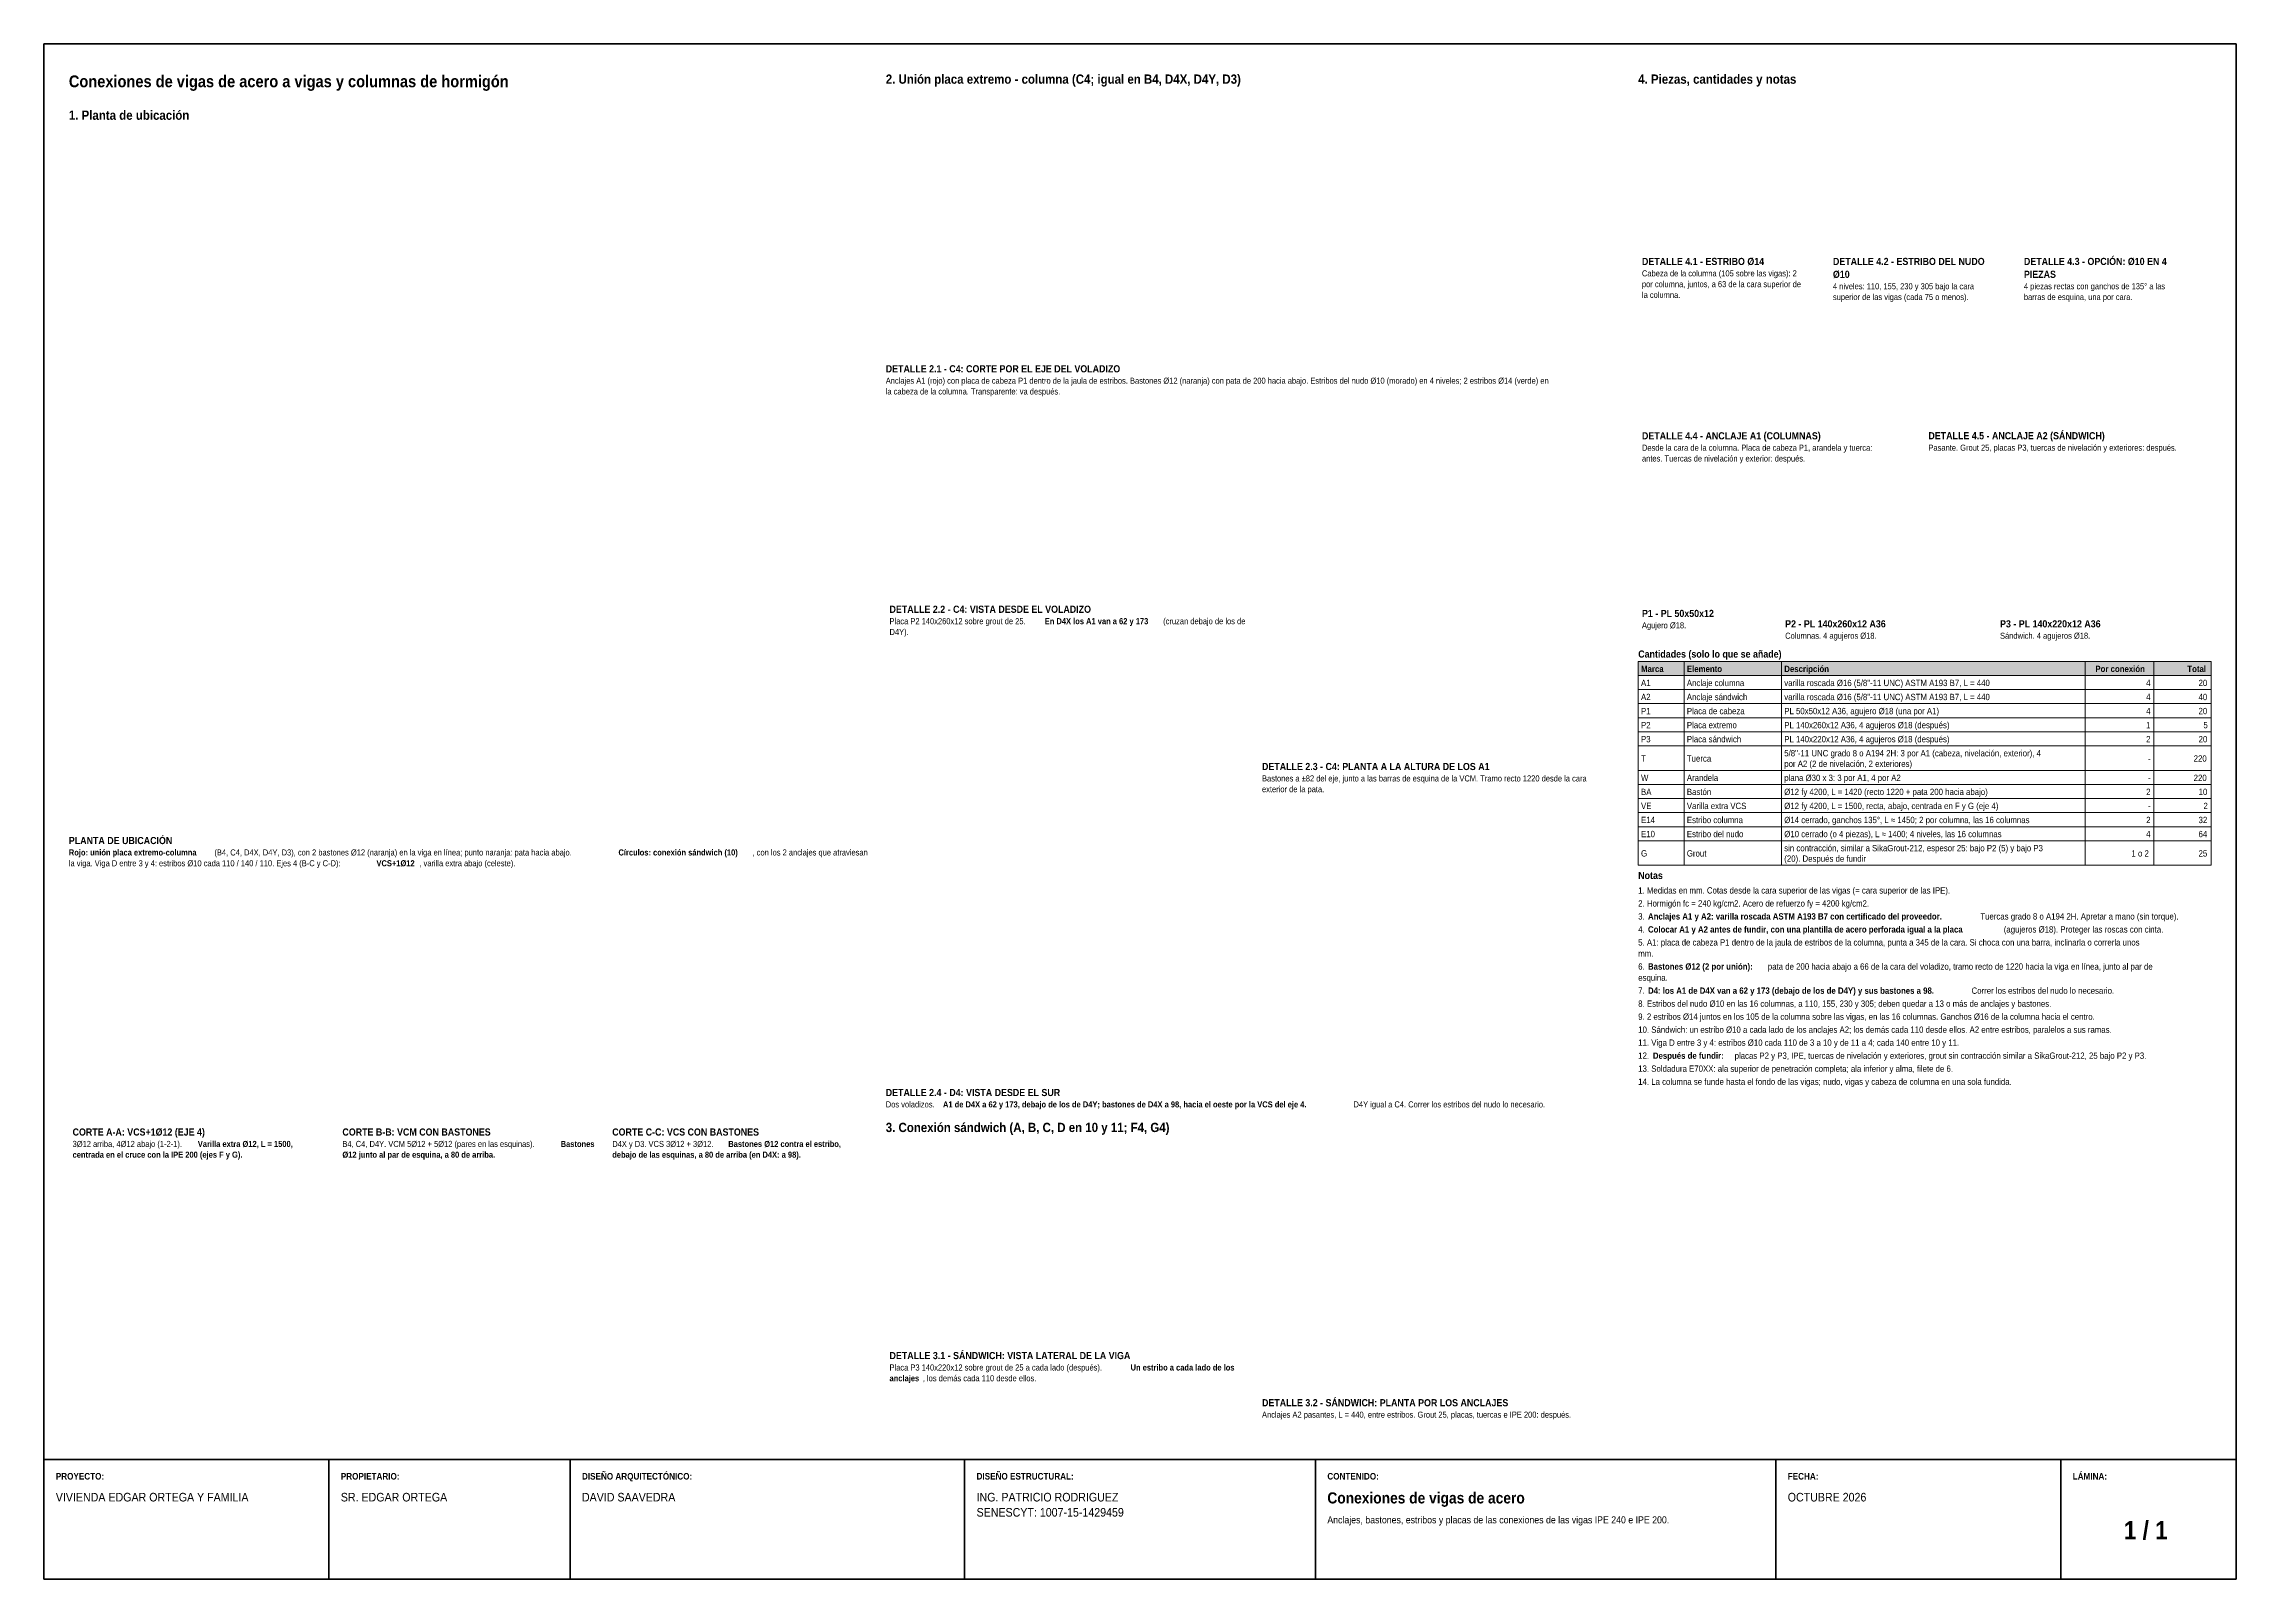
# Model space of a CAD drawing. Header units: millimetres. Extents: x 8 to 833, y 8 to 586.
import ezdxf

# ---------------------------------------------------------------- set-up
doc = ezdxf.new("R2010")
doc.units = ezdxf.units.MM
for name, color, linetype, lineweight, true_color in [('LAMINA_FONDO', 7, 'Continuous', 5, 0xe6e6e6), ('LAMINA_MARCO', 49, 'Continuous', 40, 0x222222), ('LAMINA_TABLAS', 49, 'Continuous', 15, 0x222222), ('LAMINA_TEXTO', 19, 'Continuous', 9, 0x111111)]:
    doc.layers.add(name, color=color, linetype=linetype, lineweight=lineweight, true_color=true_color)
doc.styles.add('ESTANDAR', font='arial.ttf')
doc.styles.add('NEGRITA', font='arialbd.ttf')

msp = doc.modelspace()

# ---------------------------------------------------------------- hatches: boundary and pattern name
at = {"layer": 'LAMINA_FONDO', "true_color": 0xe6e6e6}
msp.add_hatch(color=7, dxfattribs=at).paths.add_polyline_path([(607.98, 353.47), (823.59, 353.47), (823.59, 348.18), (607.98, 348.18)])

# ---------------------------------------------------------------- linework, layer by layer
at = {"layer": 'LAMINA_MARCO'}
for p, q in [((833, 586), (8, 586)), ((8, 586), (8, 8)), ((833, 8), (833, 586)), ((8, 53), (833, 53)), ((115.25, 8), (115.25, 53)), ((206, 8), (206, 53)), ((354.5, 8), (354.5, 53)), ((486.5, 8), (486.5, 53)), ((659.75, 8), (659.75, 53)), ((767, 8), (767, 53)), ((8, 8), (833, 8))]:
    msp.add_line(p, q, dxfattribs=at)
at = {"layer": 'LAMINA_TABLAS', "lineweight": 15}
for p, q in [((607.98, 353.47), (823.59, 353.47)), ((607.98, 276.74), (607.98, 353.47)), ((607.98, 348.18), (823.59, 348.18)), ((625.23, 276.74), (625.23, 353.47)), ((661.88, 276.74), (661.88, 353.47)), ((776.16, 276.74), (776.16, 353.47)), ((802.03, 276.74), (802.03, 353.47)), ((823.59, 276.74), (823.59, 353.47)), ((607.98, 342.89), (823.59, 342.89)), ((607.98, 337.6), (823.59, 337.6)), ((607.98, 332.3), (823.59, 332.3)), ((607.98, 327.01), (823.59, 327.01)), ((607.98, 321.72), (823.59, 321.72)), ((607.98, 312.46), (823.59, 312.46)), ((607.98, 307.17), (823.59, 307.17)), ((607.98, 301.88), (823.59, 301.88)), ((607.98, 296.59), (823.59, 296.59)), ((607.98, 291.29), (823.59, 291.29)), ((607.98, 286), (823.59, 286)), ((607.98, 276.74), (823.59, 276.74))]:
    msp.add_line(p, q, dxfattribs=at)

# ---------------------------------------------------------------- texts
at = {"layer": 'LAMINA_TEXTO', "color": 250, "true_color": 0x000000, "width": 0.885}
for s, height, style, p in [('Conexiones de vigas de acero a vigas y columnas de hormigón', 4.445, 'NEGRITA', (17.41, 569.65)), ('2. Unión placa extremo - columna (C4; igual en B4, D4X, D4Y, D3)', 3.4925, 'NEGRITA', (324.83, 570.97)), ('4. Piezas, cantidades y notas', 3.4925, 'NEGRITA', (607.98, 570.97)), ('1. Planta de ubicación', 3.4925, 'NEGRITA', (17.41, 557.39)), ('DETALLE 4.1 - ESTRIBO Ø14', 2.6987, 'NEGRITA', (609.39, 502.73)), ('DETALLE 4.2 - ESTRIBO DEL NUDO', 2.6987, 'NEGRITA', (681.26, 502.73)), ('DETALLE 4.3 - OPCIÓN: Ø10 EN 4', 2.6987, 'NEGRITA', (753.13, 502.73)), ('Cabeza de la columna (105 sobre las vigas): 2', 2.286, 'ESTANDAR', (609.39, 498.45)), ('por columna, juntos, a 63 de la cara superior de', 2.286, 'ESTANDAR', (609.39, 494.39)), ('4 niveles: 110, 155, 230 y 305 bajo la cara', 2.286, 'ESTANDAR', (681.26, 493.6)), ('Ø10', 2.699, 'NEGRITA', (681.26, 497.88)), ('4 piezas rectas con ganchos de 135° a las', 2.286, 'ESTANDAR', (753.13, 493.6)), ('PIEZAS', 2.699, 'NEGRITA', (753.13, 497.88)), ('la columna.', 2.286, 'ESTANDAR', (609.39, 490.34)), ('superior de las vigas (cada 75 o menos).', 2.286, 'ESTANDAR', (681.26, 489.54)), ('barras de esquina, una por cara.', 2.286, 'ESTANDAR', (753.13, 489.54)), ('DETALLE 2.1 - C4: CORTE POR EL EJE DEL VOLADIZO', 2.6987, 'NEGRITA', (324.83, 462.32)), ('Anclajes A1 (rojo) con placa de cabeza P1 dentro de la jaula de estribos. Bastones Ø12 (naranja) con pata de 200 hacia abajo. Estribos del nudo Ø10 (morado) en 4 niveles; 2 estribos Ø14 (verde) en', 2.286, 'ESTANDAR', (324.83, 458.04)), ('la cabeza de la columna. Transparente: va después.', 2.286, 'ESTANDAR', (324.83, 453.99)), ('DETALLE 4.4 - ANCLAJE A1 (COLUMNAS)', 2.6987, 'NEGRITA', (609.39, 437.09)), ('DETALLE 4.5 - ANCLAJE A2 (SÁNDWICH)', 2.6987, 'NEGRITA', (717.2, 437.11)), ('antes. Tuercas de nivelación y exterior: después.', 2.286, 'ESTANDAR', (609.39, 428.76)), ('Desde la cara de la columna. Placa de cabeza P1, arandela y tuerca:', 2.286, 'ESTANDAR', (609.39, 432.81)), ('Pasante. Grout 25, placas P3, tuercas de nivelación y exteriores: después.', 2.286, 'ESTANDAR', (717.2, 432.83)), ('DETALLE 2.2 - C4: VISTA DESDE EL VOLADIZO', 2.6987, 'NEGRITA', (326.24, 371.79)), ('P1 - PL 50x50x12', 2.6987, 'NEGRITA', (609.39, 370.22)), ('Placa P2 140x260x12 sobre grout de 25.', 2.286, 'ESTANDAR', (326.24, 367.51)), ('D4Y).', 2.286, 'ESTANDAR', (326.24, 363.45)), ('En D4X los A1 van a 62 y 173', 2.286, 'NEGRITA', (384.66, 367.51)), (' (cruzan debajo de los de', 2.286, 'ESTANDAR', (428.43, 367.51)), ('Agujero Ø18.', 2.286, 'ESTANDAR', (609.39, 365.95)), ('Columnas. 4 agujeros Ø18.', 2.286, 'ESTANDAR', (663.29, 362.03)), ('P2 - PL 140x260x12 A36', 2.6987, 'NEGRITA', (663.29, 366.3)), ('Sándwich. 4 agujeros Ø18.', 2.286, 'ESTANDAR', (744.15, 362.03)), ('P3 - PL 140x220x12 A36', 2.6987, 'NEGRITA', (744.15, 366.3)), ('Cantidades (solo lo que se añade)', 2.6987, 'NEGRITA', (607.98, 354.93)), ('A1', 2.381, 'ESTANDAR', (609.04, 344.21)), ('Marca', 2.381, 'NEGRITA', (609.04, 349.5)), ('Anclaje columna', 2.3812, 'ESTANDAR', (626.29, 344.21)), ('Elemento', 2.381, 'NEGRITA', (626.29, 349.5)), ('varilla roscada Ø16 (5/8"-11 UNC) ASTM A193 B7, L = 440', 2.3812, 'ESTANDAR', (662.94, 344.21)), ('Descripción', 2.3812, 'NEGRITA', (662.94, 349.5)), ('Por conexión', 2.3812, 'NEGRITA', (780.02, 349.5)), ('4', 2.38, 'ESTANDAR', (799.13, 344.21)), ('Total', 2.381, 'NEGRITA', (814.63, 349.5)), ('20', 2.381, 'ESTANDAR', (818.85, 344.21)), ('A2', 2.381, 'ESTANDAR', (609.04, 338.92)), ('Anclaje sándwich', 2.3812, 'ESTANDAR', (626.29, 338.92)), ('varilla roscada Ø16 (5/8"-11 UNC) ASTM A193 B7, L = 440', 2.3812, 'ESTANDAR', (662.94, 338.92)), ('4', 2.38, 'ESTANDAR', (799.13, 338.92)), ('40', 2.381, 'ESTANDAR', (818.85, 338.92)), ('P1', 2.381, 'ESTANDAR', (609.04, 333.63)), ('P2', 2.381, 'ESTANDAR', (609.04, 328.34)), ('Placa de cabeza', 2.3812, 'ESTANDAR', (626.29, 333.63)), ('Placa extremo', 2.3812, 'ESTANDAR', (626.29, 328.34)), ('PL 50x50x12 A36, agujero Ø18 (una por A1)', 2.3812, 'ESTANDAR', (662.94, 333.63)), ('PL 140x260x12 A36, 4 agujeros Ø18 (después)', 2.3812, 'ESTANDAR', (662.94, 328.34)), ('4', 2.38, 'ESTANDAR', (799.13, 333.63)), ('1', 2.38, 'ESTANDAR', (799.13, 328.34)), ('20', 2.381, 'ESTANDAR', (818.85, 333.63)), ('5', 2.38, 'ESTANDAR', (820.69, 328.34)), ('P3', 2.381, 'ESTANDAR', (609.04, 323.04)), ('Placa sándwich', 2.3812, 'ESTANDAR', (626.29, 323.04)), ('PL 140x220x12 A36, 4 agujeros Ø18 (después)', 2.3812, 'ESTANDAR', (662.94, 323.04)), ('2', 2.38, 'ESTANDAR', (799.13, 323.04)), ('20', 2.381, 'ESTANDAR', (818.85, 323.04)), ('DETALLE 2.3 - C4: PLANTA A LA ALTURA DE LOS A1', 2.6987, 'NEGRITA', (466.41, 312.59)), ('T', 2.38, 'ESTANDAR', (609.04, 315.77)), ('Tuerca', 2.381, 'ESTANDAR', (626.29, 315.77)), ('5/8"-11 UNC grado 8 o A194 2H: 3 por A1 (cabeza, nivelación, exterior), 4', 2.3812, 'ESTANDAR', (662.94, 317.75)), ('por A2 (2 de nivelación, 2 exteriores)', 2.3812, 'ESTANDAR', (662.94, 313.78)), ('-', 2.38, 'ESTANDAR', (799.87, 315.77)), ('220', 2.381, 'ESTANDAR', (817.01, 315.77)), ('exterior de la pata.', 2.286, 'ESTANDAR', (466.41, 304.26)), ('Bastones a ±82 del eje, junto a las barras de esquina de la VCM. Tramo recto 1220 desde la cara', 2.286, 'ESTANDAR', (466.41, 308.31)), ('W', 2.38, 'ESTANDAR', (609.04, 308.49)), ('BA', 2.381, 'ESTANDAR', (609.04, 303.2)), ('Arandela', 2.381, 'ESTANDAR', (626.29, 308.49)), ('Bastón', 2.381, 'ESTANDAR', (626.29, 303.2)), ('Ø12 fy 4200, L = 1420 (recto 1220 + pata 200 hacia abajo)', 2.3812, 'ESTANDAR', (662.94, 303.2)), ('plana Ø30 x 3: 3 por A1, 4 por A2', 2.3812, 'ESTANDAR', (662.94, 308.49)), ('2', 2.38, 'ESTANDAR', (799.13, 303.2)), ('-', 2.38, 'ESTANDAR', (799.87, 308.49)), ('220', 2.381, 'ESTANDAR', (817.01, 308.49)), ('10', 2.381, 'ESTANDAR', (818.85, 303.2)), ('VE', 2.381, 'ESTANDAR', (609.04, 297.91)), ('Varilla extra VCS', 2.3812, 'ESTANDAR', (626.29, 297.91)), ('Ø12 fy 4200, L = 1500, recta, abajo, centrada en F y G (eje 4)', 2.3812, 'ESTANDAR', (662.94, 297.91)), ('-', 2.38, 'ESTANDAR', (799.87, 297.91)), ('2', 2.38, 'ESTANDAR', (820.69, 297.91)), ('E14', 2.381, 'ESTANDAR', (609.04, 292.62)), ('E10', 2.381, 'ESTANDAR', (609.04, 287.33)), ('Estribo columna', 2.3812, 'ESTANDAR', (626.29, 292.62)), ('Estribo del nudo', 2.3812, 'ESTANDAR', (626.29, 287.33)), ('Ø14 cerrado, ganchos 135°, L ≈ 1450; 2 por columna, las 16 columnas', 2.3812, 'ESTANDAR', (662.94, 292.62)), ('Ø10 cerrado (o 4 piezas), L ≈ 1400; 4 niveles, las 16 columnas', 2.3812, 'ESTANDAR', (662.94, 287.33)), ('4', 2.38, 'ESTANDAR', (799.13, 287.33)), ('2', 2.38, 'ESTANDAR', (799.13, 292.62)), ('32', 2.381, 'ESTANDAR', (818.85, 292.62)), ('64', 2.381, 'ESTANDAR', (818.85, 287.33)), ('Rojo: unión placa extremo-columna', 2.286, 'NEGRITA', (17.41, 280.44)), ('PLANTA DE UBICACIÓN', 2.6987, 'NEGRITA', (17.41, 284.72)), (' (B4, C4, D4X, D4Y, D3), con 2 bastones Ø12 (naranja) en la viga en línea; punto naranja: pata hacia abajo.', 2.286, 'ESTANDAR', (71.4, 280.44)), ('Círculos: conexión sándwich (10)', 2.286, 'NEGRITA', (224.23, 280.44)), (', con los 2 anclajes que atraviesan', 2.286, 'ESTANDAR', (274.69, 280.44)), ('G', 2.38, 'ESTANDAR', (609.04, 280.05)), ('Grout', 2.381, 'ESTANDAR', (626.29, 280.05)), ('sin contracción, similar a SikaGrout-212, espesor 25: bajo P2 (5) y bajo P3', 2.3812, 'ESTANDAR', (662.94, 282.03)), ('(20). Después de fundir', 2.3812, 'ESTANDAR', (662.94, 278.07)), ('1 o 2', 2.381, 'ESTANDAR', (793.61, 280.05)), ('25', 2.381, 'ESTANDAR', (818.85, 280.05)), ('la viga. Viga D entre 3 y 4: estribos Ø10 cada 110 / 140 / 110. Ejes 4 (B-C y C-D):', 2.286, 'ESTANDAR', (17.41, 276.38)), ('VCS+1Ø12', 2.286, 'NEGRITA', (133.17, 276.38)), (', varilla extra abajo (celeste).', 2.286, 'ESTANDAR', (149.32, 276.38)), ('Notas', 2.699, 'NEGRITA', (607.98, 271.58)), ('1. Medidas en mm. Cotas desde la cara superior de las vigas (= cara superior de las IPE).', 2.3812, 'ESTANDAR', (607.98, 266.11)), ('3.', 2.381, 'ESTANDAR', (607.98, 256.33)), ('2. Hormigón fc = 240 kg/cm2. Acero de refuerzo fy = 4200 kg/cm2.', 2.3812, 'ESTANDAR', (607.98, 261.22)), ('Anclajes A1 y A2: varilla roscada ASTM A193 B7 con certificado del proveedor.', 2.3812, 'NEGRITA', (611.66, 256.33)), (' Tuercas grado 8 o A194 2H. Apretar a mano (sin torque).', 2.3812, 'ESTANDAR', (735.91, 256.33)), ('4.', 2.381, 'ESTANDAR', (607.98, 251.43)), ('5. A1: placa de cabeza P1 dentro de la jaula de estribos de la columna, punta a 345 de la cara. Si choca con una barra, inclinarla o correrla unos', 2.38125, 'ESTANDAR', (607.98, 246.54)), ('Colocar A1 y A2 antes de fundir, con una plantilla de acero perforada igual a la placa', 2.3812, 'NEGRITA', (611.66, 251.43)), (' (agujeros Ø18). Proteger las roscas con cinta.', 2.3812, 'ESTANDAR', (744.73, 251.43)), ('6.', 2.381, 'ESTANDAR', (607.98, 237.45)), ('mm.', 2.381, 'ESTANDAR', (607.98, 242.35)), ('Bastones Ø12 (2 por unión):', 2.3812, 'NEGRITA', (611.66, 237.45)), (' pata de 200 hacia abajo a 66 de la cara del voladizo, tramo recto de 1220 hacia la viga en línea, junto al par de', 2.38125, 'ESTANDAR', (655.95, 237.45)), ('esquina.', 2.381, 'ESTANDAR', (607.98, 233.26)), ('8. Estribos del nudo Ø10 en las 16 columnas, a 110, 155, 230 y 305; deben quedar a 13 o más de anclajes y bastones.', 2.38125, 'ESTANDAR', (607.98, 223.47)), ('7.', 2.381, 'ESTANDAR', (607.98, 228.37)), ('D4: los A1 de D4X van a 62 y 173 (debajo de los de D4Y) y sus bastones a 98.', 2.3812, 'NEGRITA', (611.66, 228.37)), (' Correr los estribos del nudo lo necesario.', 2.3812, 'ESTANDAR', (732.61, 228.37)), ('9. 2 estribos Ø14 juntos en los 105 de la columna sobre las vigas, en las 16 columnas. Ganchos Ø16 de la columna hacia el centro.', 2.38125, 'ESTANDAR', (607.98, 218.58)), ('10. Sándwich: un estribo Ø10 a cada lado de los anclajes A2; los demás cada 110 desde ellos. A2 entre estribos, paralelos a sus ramas.', 2.38125, 'ESTANDAR', (607.98, 213.68)), ('11. Viga D entre 3 y 4: estribos Ø10 cada 110 de 3 a 10 y de 11 a 4; cada 140 entre 10 y 11.', 2.3812, 'ESTANDAR', (607.98, 208.79)), ('12.', 2.381, 'ESTANDAR', (607.98, 203.89)), ('Después de fundir:', 2.3812, 'NEGRITA', (613.5, 203.89)), (' placas P2 y P3, IPE, tuercas de nivelación y exteriores, grout sin contracción similar a SikaGrout-212, 25 bajo P2 y P3.', 2.38125, 'ESTANDAR', (643.45, 203.89)), ('13. Soldadura E70XX: ala superior de penetración completa; ala inferior y alma, filete de 6.', 2.3812, 'ESTANDAR', (607.98, 199)), ('DETALLE 2.4 - D4: VISTA DESDE EL SUR', 2.6987, 'NEGRITA', (324.83, 189.86)), ('14. La columna se funde hasta el fondo de las vigas; nudo, vigas y cabeza de columna en una sola fundida.', 2.38125, 'ESTANDAR', (607.98, 194.1)), ('Dos voladizos.', 2.286, 'ESTANDAR', (324.83, 185.59)), ('A1 de D4X a 62 y 173, debajo de los de D4Y; bastones de D4X a 98, hacia el oeste por la VCS del eje 4.', 2.286, 'NEGRITA', (346.36, 185.59)), (' D4Y igual a C4. Correr los estribos del nudo lo necesario.', 2.286, 'ESTANDAR', (500.06, 185.59)), ('CORTE A-A: VCS+1Ø12 (EJE 4)', 2.6987, 'NEGRITA', (18.82, 174.99)), ('CORTE B-B: VCM CON BASTONES', 2.6987, 'NEGRITA', (120.35, 174.99)), ('CORTE C-C: VCS CON BASTONES', 2.6987, 'NEGRITA', (221.89, 174.99)), ('3. Conexión sándwich (A, B, C, D en 10 y 11; F4, G4)', 3.4925, 'NEGRITA', (324.83, 176.32)), ('3Ø12 arriba, 4Ø12 abajo (1-2-1).', 2.286, 'ESTANDAR', (18.82, 170.71)), ('centrada en el cruce con la IPE 200 (ejes F y G).', 2.286, 'NEGRITA', (18.82, 166.66)), ('Varilla extra Ø12, L = 1500,', 2.286, 'NEGRITA', (65.94, 170.71)), ('Ø12 junto al par de esquina, a 80 de arriba.', 2.286, 'NEGRITA', (120.35, 166.66)), ('B4, C4, D4Y. VCM 5Ø12 + 5Ø12 (pares en las esquinas).', 2.286, 'ESTANDAR', (120.35, 170.71)), ('Bastones', 2.286, 'NEGRITA', (202.5, 170.71)), ('debajo de las esquinas, a 80 de arriba (en D4X: a 98).', 2.286, 'NEGRITA', (221.89, 166.66)), ('D4X y D3. VCS 3Ø12 + 3Ø12.', 2.286, 'ESTANDAR', (221.89, 170.71)), ('Bastones Ø12 contra el estribo,', 2.286, 'NEGRITA', (265.57, 170.71)), ('DETALLE 3.1 - SÁNDWICH: VISTA LATERAL DE LA VIGA', 2.6987, 'NEGRITA', (326.24, 90.83)), ('anclajes', 2.286, 'NEGRITA', (326.24, 82.5)), ('Placa P3 140x220x12 sobre grout de 25 a cada lado (después).', 2.286, 'ESTANDAR', (326.24, 86.55)), (', los demás cada 110 desde ellos.', 2.286, 'ESTANDAR', (338.77, 82.5)), ('Un estribo a cada lado de los', 2.286, 'NEGRITA', (416.96, 86.55)), ('DETALLE 3.2 - SÁNDWICH: PLANTA POR LOS ANCLAJES', 2.6987, 'NEGRITA', (466.41, 73.08)), ('Anclajes A2 pasantes, L = 440, entre estribos. Grout 25, placas, tuercas e IPE 200: después.', 2.286, 'ESTANDAR', (466.41, 68.8))]:
    msp.add_text(s, height=height, dxfattribs=dict(at, style=style)).set_placement(p)
at = {"layer": 'LAMINA_TEXTO', "color": 251, "true_color": 0x555555, "style": 'NEGRITA', "width": 0.885}
for s, height, p in [('PROYECTO:', 2.476, (12.5, 45.5)), ('PROPIETARIO:', 2.4765, (119.75, 45.5)), ('DISEÑO ARQUITECTÓNICO:', 2.4765, (210.5, 45.5)), ('DISEÑO ESTRUCTURAL:', 2.4765, (359, 45.5)), ('CONTENIDO:', 2.476, (491, 45.5)), ('FECHA:', 2.476, (664.25, 45.5)), ('LÁMINA:', 2.476, (771.5, 45.5))]:
    msp.add_text(s, height=height, dxfattribs=at).set_placement(p)
at = {"layer": 'LAMINA_TEXTO', "color": 19, "true_color": 0x111111, "width": 0.885}
for s, height, style, p in [('VIVIENDA EDGAR ORTEGA Y FAMILIA', 3.2385, 'ESTANDAR', (12.5, 37.25)), ('SR. EDGAR ORTEGA', 3.2385, 'ESTANDAR', (119.75, 37.25)), ('DAVID SAAVEDRA', 3.2385, 'ESTANDAR', (210.5, 37.25)), ('SENESCYT: 1007-15-1429459', 3.2385, 'ESTANDAR', (359, 31.55)), ('ING. PATRICIO RODRIGUEZ', 3.2385, 'ESTANDAR', (359, 37.25)), ('Conexiones de vigas de acero', 4.191, 'NEGRITA', (491, 36.5)), ('OCTUBRE 2026', 3.2385, 'ESTANDAR', (664.25, 37.25)), ('Anclajes, bastones, estribos y placas de las conexiones de las vigas IPE 240 e IPE 200.', 2.667, 'ESTANDAR', (491, 29)), ('1 / 1', 6.858, 'NEGRITA', (790.73, 23))]:
    msp.add_text(s, height=height, dxfattribs=dict(at, style=style)).set_placement(p)

doc.saveas('drawing.dxf')
